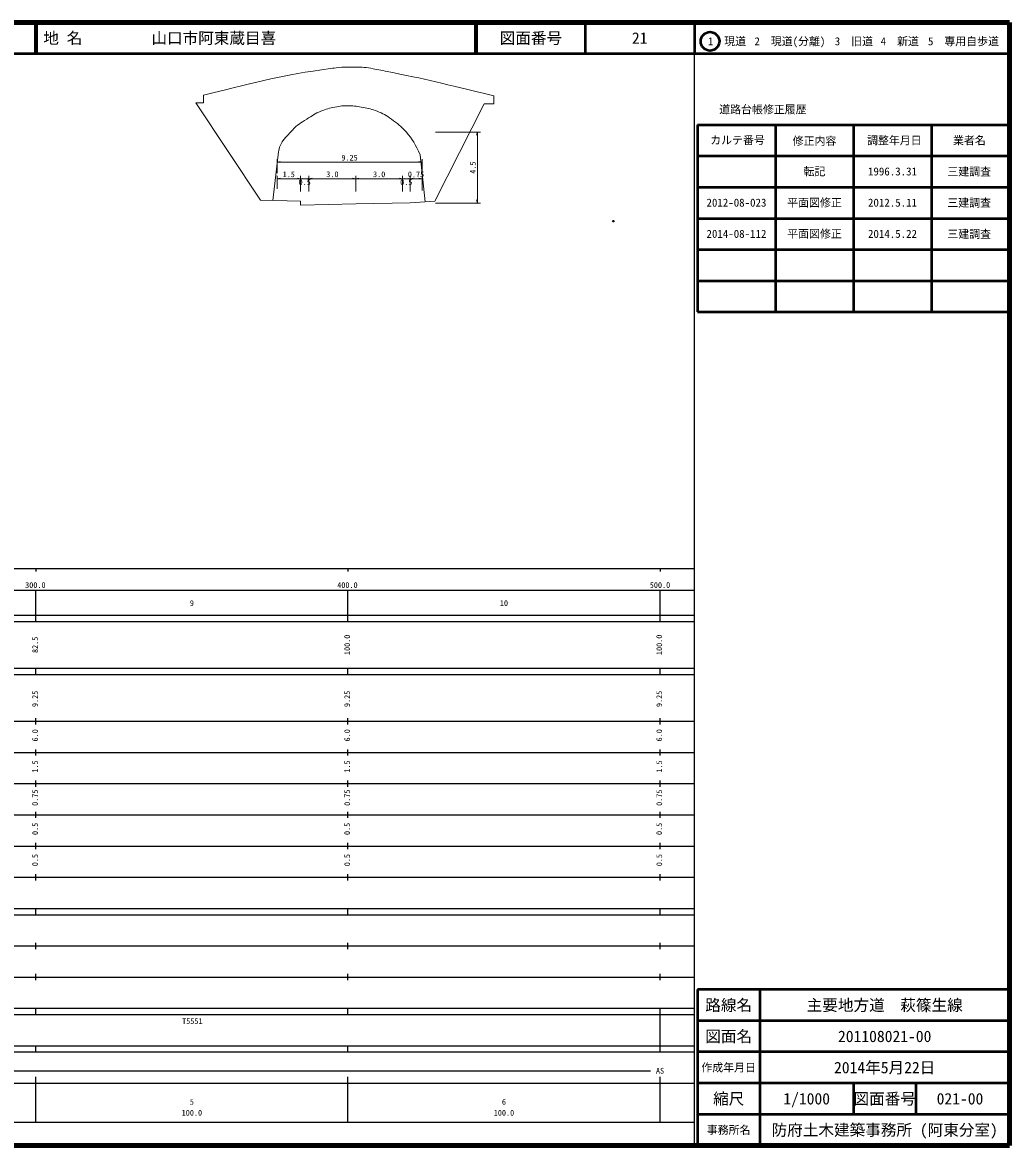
# Model space of a CAD drawing. Units: millimetres on the paper, with parts at other scales. Extents: x 40 to 680, y 20 to 380.
# Drawn here: x 363.7 to 680, y 20 to 380 of the extents above; entities that cross this region are included whole.
import ezdxf
from ezdxf.enums import TextEntityAlignment as Align

# ---------------------------------------------------------------- set-up
doc = ezdxf.new("R2010")
doc.units = ezdxf.units.MM
doc.header["$PDMODE"] = 32
doc.header["$PDSIZE"] = 0.5
for name, color, linetype, lineweight in [('M-BGD', 7, 'Continuous', 13), ('M-TTL', 2, 'Continuous', 140), ('M-TTL-BAND', 7, 'Continuous', 25), ('M-TTL-FRAM', 2, 'Continuous', 50), ('M-TTL-LINE', 7, 'Continuous', 50)]:
    doc.layers.add(name, color=color, linetype=linetype, lineweight=lineweight)
doc.layers.add('M-OTRS', color=6, linetype='Continuous')
doc.layers.add('M-TTL-TXT', color=7, linetype='Continuous')
doc.styles.add('ＭＳ ゴシック', font='')
doc.styles.get('ＭＳ ゴシック').set_extended_font_data('MS Gothic')

msp = doc.modelspace()

# ---------------------------------------------------------------- linework, layer by layer
at = {"layer": 'M-BGD'}
for p, q in [((421.732, 354.216), (421.732, 356.716)), ((514.707, 353.966), (514.707, 356.466)), ((439.962, 323.016), (419.232, 354.216)), ((419.232, 354.216), (421.732, 354.216)), ((495.857, 322.766), (511.707, 353.966)), ((511.707, 353.966), (514.707, 353.966)), ((496.061, 344.836), (510.499, 344.836)), ((509.499, 344.836), (509.249, 343.836)), ((509.499, 344.836), (509.499, 322.118)), ((443.987, 322.916), (445.675, 337.516)), ((445.285, 331.718), (445.285, 336.199)), ((445.285, 335.199), (446.285, 335.449)), ((445.285, 335.199), (491.751, 335.199)), ((491.751, 335.199), (490.751, 335.449)), ((491.167, 337.516), (492.707, 322.516)), ((491.751, 331.718), (491.751, 336.199)), ((445.285, 326.718), (445.285, 330.869)), ((445.285, 329.869), (446.285, 330.119)), ((445.285, 329.869), (452.792, 329.869)), ((452.792, 329.869), (451.792, 330.119)), ((452.792, 325.821), (452.792, 330.869)), ((452.792, 326.718), (452.792, 330.869)), ((452.792, 329.869), (453.292, 329.994)), ((452.792, 329.869), (455.517, 329.869)), ((455.517, 329.869), (455.017, 329.994)), ((455.517, 325.821), (455.517, 330.869)), ((455.517, 325.821), (455.517, 330.869)), ((455.517, 329.869), (456.517, 330.119)), ((455.517, 329.869), (470.517, 329.869)), ((470.517, 329.869), (469.517, 330.119)), ((470.517, 325.821), (470.517, 330.869)), ((470.517, 325.821), (470.517, 330.869)), ((470.517, 329.869), (471.517, 330.119)), ((470.517, 329.869), (485.517, 329.869)), ((485.517, 329.869), (484.517, 330.119)), ((485.517, 325.821), (485.517, 330.869)), ((485.517, 325.821), (485.517, 330.869)), ((485.517, 329.869), (486.017, 329.994)), ((485.517, 329.869), (487.902, 329.869)), ((487.902, 329.869), (487.402, 329.994)), ((487.902, 325.821), (487.902, 330.869)), ((487.902, 326.168), (487.902, 330.869)), ((487.902, 329.869), (488.902, 330.119)), ((487.902, 329.869), (491.751, 329.869)), ((491.751, 329.869), (490.751, 330.119)), ((491.751, 326.168), (491.751, 330.869)), ((452.792, 322.716), (439.962, 323.016)), ((452.792, 322.716), (452.792, 321.466)), ((452.792, 321.466), (470.517, 321.82)), ((470.517, 321.82), (487.902, 322.166)), ((487.902, 322.166), (495.857, 322.766)), ((496.061, 322.118), (510.499, 322.118)), ((509.499, 322.118), (509.249, 323.118))]:
    msp.add_line(p, q, dxfattribs=at)
for points, knots in [([(421.732, 356.716), (440.948, 361.268), (446.323, 363.128), (462.427, 365.216), (463.377, 365.34), (463.908, 365.426), (464.862, 365.516), (466.59, 365.68), (467.566, 365.74), (469.302, 365.716), (471.383, 365.688), (472.562, 365.717), (474.622, 365.416), (476.703, 365.113), (477.847, 364.816), (479.912, 364.416), (493.599, 361.766), (497.992, 360.499), (514.707, 356.466)], [0, 0, 0, 0, 1, 1, 1, 2, 2, 2, 3, 3, 3, 4, 4, 4, 5, 5, 5, 6, 6, 6, 6]), ([(445.675, 337.516), (445.656, 338.117), (445.74, 338.375), (445.837, 338.916), (446.38, 341.962), (448.2, 343.17), (450.217, 345.516), (451.686, 347.225), (452.908, 347.795), (454.802, 349.016), (456.509, 350.118), (457.46, 350.788), (459.337, 351.566), (461.016, 352.263), (462.02, 352.53), (463.807, 352.866), (465.579, 353.2), (466.599, 353.348), (468.402, 353.316), (470.163, 353.286), (471.143, 353.057), (472.872, 352.716), (474.642, 352.368), (475.675, 352.247), (477.347, 351.566), (479.249, 350.791), (480.284, 350.223), (481.947, 349.016), (483.915, 347.589), (484.993, 346.713), (486.632, 344.916), (488.916, 342.411), (489.468, 340.994), (491.167, 337.516)], [0, 0, 0, 0, 1, 1, 1, 2, 2, 2, 3, 3, 3, 4, 4, 4, 5, 5, 5, 6, 6, 6, 7, 7, 7, 8, 8, 8, 9, 9, 9, 10, 10, 10, 11, 11, 11, 11])]:
    msp.add_open_spline(points, degree=3, knots=knots, dxfattribs=at)
at = {"layer": 'M-OTRS'}
msp.add_point((553.058, 316.313), dxfattribs=at)
at = {"layer": 'M-TTL'}
for p, q in [((680, 380), (40, 380)), ((680, 20), (680, 380)), ((40, 20), (680, 20))]:
    msp.add_line(p, q, dxfattribs=at)
at = {"layer": 'M-TTL-BAND'}
for p, q in [((579, 20), (579, 370)), ((40, 205), (579, 205)), ((368, 205), (368, 204)), ((468, 205), (468, 204)), ((568, 205), (568, 204)), ((68, 198), (579, 198)), ((368, 188), (368, 198)), ((468, 188), (468, 198)), ((568, 188), (568, 198)), ((40, 190), (579, 190)), ((40, 188), (579, 188)), ((40, 173), (579, 173)), ((368, 171), (368, 173)), ((468, 171), (468, 173)), ((568, 171), (568, 173)), ((40, 171), (579, 171)), ((40, 156), (579, 156)), ((368, 155), (368, 157)), ((468, 155), (468, 157)), ((568, 155), (568, 157)), ((46, 146), (579, 146)), ((368, 145), (368, 147)), ((468, 145), (468, 147)), ((568, 145), (568, 147)), ((368, 135), (368, 137)), ((468, 135), (468, 137)), ((568, 135), (568, 137)), ((52, 136), (579, 136)), ((46, 126), (579, 126)), ((368, 125), (368, 127)), ((468, 125), (468, 127)), ((568, 125), (568, 127)), ((52, 116), (579, 116)), ((368, 115), (368, 117)), ((468, 115), (468, 117)), ((568, 115), (568, 117)), ((46, 106), (579, 106)), ((368, 105), (368, 107)), ((468, 105), (468, 107)), ((568, 105), (568, 107)), ((40, 96), (579, 96)), ((40, 94), (579, 94)), ((368, 94), (368, 96)), ((468, 94), (468, 96)), ((568, 94), (568, 96)), ((49, 84), (579, 84)), ((368, 83), (368, 85)), ((468, 83), (468, 85)), ((568, 83), (568, 85)), ((40, 74), (579, 74)), ((368, 73), (368, 75)), ((468, 73), (468, 75)), ((568, 73), (568, 75)), ((40, 64), (579, 64)), ((40, 62), (579, 62)), ((368, 62), (368, 64)), ((468, 62), (468, 64)), ((568, 62), (568, 64)), ((568, 52), (568, 62)), ((40, 52), (579, 52)), ((368, 50), (368, 52)), ((468, 50), (468, 52)), ((568, 50), (568, 52)), ((40, 50), (579, 50)), ((71, 44), (565, 44)), ((40, 40), (579, 40)), ((368, 27.5), (368, 42)), ((468, 27.5), (468, 42)), ((568, 27.5), (568, 42)), ((68, 27.5), (579, 27.5))]:
    msp.add_line(p, q, dxfattribs=at)
at = {"layer": 'M-TTL-FRAM'}
for p, q in [((580, 347.197), (580, 287.197)), ((580, 347.197), (680, 347.197)), ((580, 287.197), (680, 287.197)), ((680, 70), (580, 70)), ((580, 70), (580, 20))]:
    msp.add_line(p, q, dxfattribs=at)
at = {"layer": 'M-TTL-LINE'}
for p, q in [((367.75, 380), (367.75, 370)), ((368.25, 380), (368.25, 370)), ((508.747, 380), (508.747, 370)), ((509.247, 380), (509.247, 370)), ((543.997, 380), (543.997, 370)), ((579, 380), (579, 370)), ((40, 370), (680, 370)), ((605, 347.197), (605, 287.197)), ((630, 347.197), (630, 287.197)), ((655, 347.197), (655, 287.197)), ((580, 337.197), (680, 337.197)), ((580, 327.197), (680, 327.197)), ((580, 317.197), (680, 317.197)), ((580, 307.197), (680, 307.197)), ((580, 297.197), (680, 297.197)), ((600, 70), (600, 20)), ((680, 60), (580, 60)), ((680, 50), (580, 50)), ((680, 40), (580, 40)), ((630, 40), (630, 30)), ((650, 40), (650, 30)), ((680, 30), (580, 30))]:
    msp.add_line(p, q, dxfattribs=at)
msp.add_circle((584.031, 373.958), 3, dxfattribs=at)

# ---------------------------------------------------------------- texts
at = {"layer": 'M-BGD', "style": 'ＭＳ ゴシック'}
for s, p in [('9.25', (468.518, 335.199)), ('1.5', (449.039, 329.869)), ('3.0', (463.017, 329.869)), ('3.0', (478.017, 329.869)), ('0.75', (489.826, 329.869)), ('0.5', (454.154, 327.369)), ('0.5', (486.709, 327.369))]:
    msp.add_text(s, height=1.833, dxfattribs=at).set_placement(p, align=Align.BOTTOM_CENTER)
msp.add_text('4.5', height=1.833, rotation=90, dxfattribs=at).set_placement((509.499, 333.477), align=Align.BOTTOM_CENTER)
at = {"layer": 'M-TTL-BAND', "style": 'ＭＳ ゴシック'}
for s, p in [('300.0', (367.844, 198.195)), ('400.0', (467.844, 198.195)), ('500.0', (568, 198.195)), ('9', (418, 192.405)), ('10', (518, 192.405)), ('AS', (568, 42.5)), ('5', (418, 32.523)), ('6', (518, 32.523)), ('100.0', (418, 29.033)), ('100.0', (518, 29.033))]:
    msp.add_text(s, height=1.833, dxfattribs=at).set_placement(p, align=Align.BOTTOM_CENTER)
for s, p in [('82.5', (369.217, 180.5)), ('100.0', (469.217, 180.5)), ('100.0', (569.217, 180.5)), ('9.25', (369.217, 163.174)), ('9.25', (469.217, 163.174)), ('9.25', (569.217, 163.174)), ('6.0', (369.217, 151.5)), ('6.0', (469.217, 151.5)), ('6.0', (569.217, 151.5)), ('1.5', (369.217, 141.5)), ('1.5', (469.217, 141.5)), ('1.5', (569.217, 141.5)), ('0.75', (369.217, 131.5)), ('0.75', (469.217, 131.5)), ('0.75', (569.217, 131.5)), ('0.5', (369.217, 121.5)), ('0.5', (469.217, 121.5)), ('0.5', (569.217, 121.5)), ('0.5', (369.217, 111.5)), ('0.5', (469.217, 111.5)), ('0.5', (569.217, 111.5))]:
    msp.add_text(s, height=1.833, rotation=90, dxfattribs=at).set_placement(p, align=Align.BOTTOM_CENTER)
msp.add_text('T5551', height=1.833, dxfattribs=at).set_placement((414.875, 58.405), align=Align.BOTTOM_LEFT)
at = {"layer": 'M-TTL-TXT', "style": 'ＭＳ ゴシック'}
for s, p in [('地 名', (370.38, 375)), ('山口市阿東蔵目喜', (405.024, 375))]:
    msp.add_text(s, height=3.666, dxfattribs=at).set_placement(p, align=Align.MIDDLE_LEFT)
for s, height, p in [('図面番号', 3.666, (526.622, 375)), ('21', 3.666, (561.497, 375)), ('1\u3000現道', 2.566, (589.448, 373.958)), ('2\u3000現道(分離)', 2.566, (609.619, 373.958)), ('3\u3000旧道', 2.566, (630.121, 373.958)), ('4\u3000新道', 2.566, (644.824, 373.958)), ('5\u3000専用自歩道', 2.566, (665.228, 373.958)), ('道路台帳修正履歴', 2.566, (600.968, 352.113)), ('カルテ番号', 2.566, (592.839, 342.277)), ('修正内容', 2.566, (617.509, 342.023)), ('調整年月日', 2.566, (643.089, 342.197)), ('業者名', 2.566, (667.134, 342.197)), ('転記', 2.566, (617.5, 332.245)), ('1996.3.31', 2.566, (642.5, 332.245)), ('三建調査', 2.566, (667.077, 332.189)), ('2012-08-023', 2.566, (592.5, 322.245)), ('平面図修正', 2.566, (617.5, 322.245)), ('2012.5.11', 2.566, (642.5, 322.245)), ('三建調査', 2.566, (667.077, 322.189)), ('2014-08-112', 2.566, (592.5, 312.245)), ('平面図修正', 2.566, (617.5, 312.245)), ('2014.5.22', 2.566, (642.5, 312.245)), ('三建調査', 2.566, (667.077, 312.189)), ('路線名', 3.666, (590, 65)), ('路線名', 3.666, (590, 65)), ('主要地方道\u3000萩篠生線', 3.666, (640, 65)), ('図面名', 3.666, (590, 55)), ('図面名', 3.666, (590, 55)), ('201108021-00', 3.666, (640, 55)), ('2014年5月22日', 3.666, (640, 45)), ('作成年月日', 2.566, (590, 45)), ('作成年月日', 2.566, (590, 45)), ('縮尺', 3.666, (590, 35)), ('縮尺', 3.666, (590, 35)), ('1/1000', 3.666, (615, 35)), ('図面番号', 3.666, (640, 35)), ('図面番号', 3.666, (640, 35)), ('021-00', 3.666, (664.125, 35)), ('事務所名', 2.566, (590, 25)), ('事務所名', 2.566, (590, 25)), ('防府土木建築事務所 (阿東分室)', 3.666, (640, 25))]:
    msp.add_text(s, height=height, dxfattribs=at).set_placement(p, align=Align.MIDDLE_CENTER)

doc.saveas('drawing.dxf')
